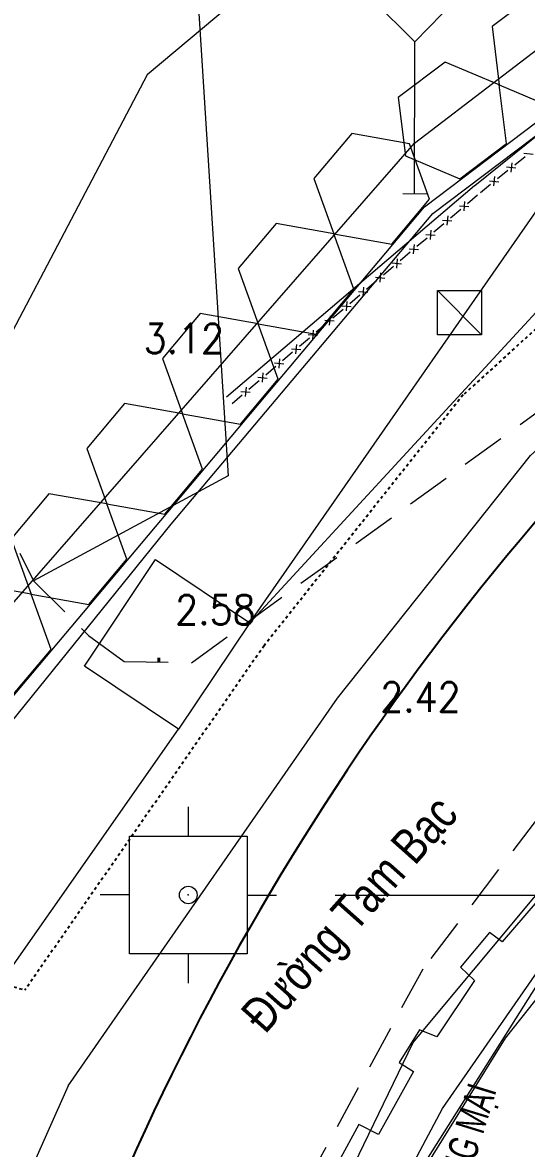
# Model space of a CAD drawing. Header units: millimetres. Extents: x 583747 to 597033, y 2304962 to 2309584.
# Drawn here: x 595567.57 to 595584.71, y 2307270.9 to 2307309.16 of the extents above; entities that cross this region are included whole.
import ezdxf
from ezdxf.enums import TextEntityAlignment as Align
from ezdxf.xclip import XClip

# ---------------------------------------------------------------- set-up
doc = ezdxf.new("R2010")
doc.units = ezdxf.units.MM
doc.header["$XCLIPFRAME"] = 0
for name, pattern in [('DASH', [0.35, 0.25, -0.1]), ('DASHDOT', [1, 0.5, -0.25, 0, -0.25]), ('{Long Duong}', [2.3, 1.5, -0.8])]:
    doc.linetypes.add(name, pattern=pattern)
for name, color, linetype, lineweight in [('00_nen', 8, 'Continuous', 5), ('Code Cao do', 7, 'Continuous', 0), ('Duong RG Thua', 7, 'Continuous', 0), ('KT-DV2', 7, 'Continuous', 15), ('KT-NEN', 7, 'Continuous', 0), ('KT-Net thay', 7, 'Continuous', 20), ('Level 15', 7, 'Continuous', 0), ('Long Duong_ Phan Cach chat lieu rair mat', 7, 'Continuous', 0), ('Nen dc cb Hong bang', 253, 'Continuous', 60)]:
    doc.layers.add(name, color=color, linetype=linetype, lineweight=lineweight)
doc.layers.add('A-PLOT LINE', color=6, linetype='DASHDOT')
doc.layers.add('AFP-KERB-LINE', color=2, linetype='Continuous')
doc.styles.add('font unicode ccu', font='arial.ttf')
doc.styles.add('ghicu', font='', dxfattribs={"width": 0.8, "height": 1})
doc.styles.add('Style-STANDARD', font='STANDARD.shx')
doc.styles.get('ghicu').set_extended_font_data('.VnArial')

# ---------------------------------------------------------------- blocks, each defined once
blk = doc.blocks.new('nen dc cb Hong bang')
at = {"layer": '00_nen', "color": 0, "linetype": 'ByBlock', "lineweight": -2}
for p, q in [((-176.4302106471732, 85.1270859548822, -62.11999999999999), (-175.6784565503476, 85.4007020695135, -62.11999999999999)), ((-170.4141819054494, 61.94357154285535), (-160.9389883351978, 65.39225996658206)), ((-177.6760705377674, 61.42881578207016), (-173.9173000545707, 62.79689635522664)), ((-175.7966852962272, 62.11285606818274), (-176.1387054395163, 63.05254868930206)), ((-173.9173000545707, 62.79689635522664), (-172.5492194814142, 59.03812587168068)), ((-176.3079899644945, 57.67004529805854), (-177.6760705377674, 61.42881578207016)), ((-173.233259767876, 60.917511112988), (-172.2935671472223, 61.25953125674278)), ((-176.9920302511891, 59.54943054029718), (-177.9317228718428, 59.2074103965424)), ((-172.5492194814142, 59.03812587168068), (-176.3079899644945, 57.67004529805854)), ((-174.4286047229543, 58.35408558510244), (-174.0865845795488, 57.41439296444878))]:
    blk.add_line(p, q, dxfattribs=at)
at = {"layer": '00_nen', "color": 0, "linetype": 'ByBlock', "lineweight": -2, "flags": 128}
for points, elevation in [([(-154.0644555218751, 165.1836338774301), (-163.3341345998924, 143.6575251654722), (-165.6952716958476, 138.8721099244431), (-171.477537026396, 119.4739429298788), (-172.851427878486, 114.9569359631278), (-178.2961510084569, 99.24564010091126), (-185.9791920061689, 85.9393820790574), (-188.1566036455333, 69.92353720963001), (-194.4931672775419, 44.39749348349869), (-197.3701182705117, 28.81405801326036), (-192.9870327125536, 11.12778268288821), (-197.0112660428276, -2.088413653429598), (-200.5244879471138, -10.27043441357091), (-207.7001540948404, -24.29790709167719)], -63.11999998999999), ([(-181.8327766535804, 8.115976362954825), (-183.4033729947405, 9.25202663289383), (-192.4282135113608, 34.04757216759026), (-185.2105691508623, 64.6862960094586), (-176.6405830798903, 86.87460122443736), (-155.4452346208273, 120.0906896693632), (-113.3329247167567, 173.7915893024765), (-99.3787407593336, 185.5898890919052)], -62.11999999999999), ([(-180.7527680995408, 9.277387721464038), (-189.3293513091048, 33.71265013981611), (-187.9338903616881, 47.99219434848055), (-186.9493136469973, 52.52077684970573), (-183.244812106248, 63.93427191441879), (-175.585096767405, 84.95959047554061), (-159.7104544893373, 109.5483625396155), (-147.1563750558998, 125.8544904245064), (-126.8705366258509, 153.4860422657803), (-113.1089865949471, 170.6381694148295), (-106.2892693489557, 178.5370083600283)], -62.11999999999999), ([(-186.7190665819217, 52.23333157971501), (-179.9844592452282, 71.86739266756922), (-175.2386451119091, 84.84264339134097), (-159.3315667876741, 109.4201279524714), (-155.3090427754214, 106.5924719916657)], -62.11999999999999), ([(-176.3171414581593, 69.64188607316464), (-171.8473471516045, 86.53958802716807), (-159.3315667876741, 109.4201279524714)], -62.11999999999999), ([(-85.47528326383326, -18.05301842885092), (-100.6249566028127, -20.91285775462165), (-112.4343046547147, -20.59565654397011), (-120.7065256440546, -18.67622487898916), (-132.8150701370323, -13.47186852991581), (-143.4504801309668, -6.862869392614812), (-153.3913082516519, 4.829844211693853), (-160.3798289380502, 17.04818207910284), (-165.5111843023915, 28.93586780969054), (-167.7165728228865, 43.23928486416116), (-166.2054179287516, 58.14282070845366), (-160.7914822662715, 73.21163094649091), (-149.9842074502958, 91.06207541702315), (-135.2697674178053, 109.2889237608761)], -62.11999999999999), ([(-176.3171414581593, 69.64188607316464), (-169.4238456633175, 86.17138271126896), (-155.3090427754214, 106.5924719916657)], -62.11999999999999), ([(-176.7272050620522, 52.74034863384441), (-172.6333399524447, 68.25412836205214), (-169.2987412067596, 78.25793144898489), (-167.2403780815657, 82.16346563119441), (-163.7749492703006, 87.72618512343615), (-157.1075792039046, 97.12540213344619)], -62.11999999999999), ([(-165.4335655445466, 42.69839705806226), (-165.2459892041516, 44.57470729807392), (-164.8394522299059, 52.57417826214805), (-162.9381026019109, 61.34651475679129), (-159.6288484007819, 69.80016376962885), (-153.9474266818725, 78.68621915159747), (-146.1678651447874, 87.2547303577885), (-138.9844497066224, 92.55207192199305), (-132.191907285247, 97.15675171557814), (-124.127035757876, 84.32235847553238)], -62.11999999999999), ([(-181.2404969534837, 50.92205539438874), (-177.3530846821377, 65.41251004114747)], -62.11999999999999), ([(-176.7272050620522, 52.74034863384441), (-177.0951481636148, 47.42707507824525), (-177.0067436667159, 39.0969427479431), (-176.1096750461729, 30.71741066733375), (-174.9985086276429, 22.06249679159373), (-173.3391070818761, 15.16720879869536)], -62.11999999999999)]:
    blk.add_lwpolyline(points, dxfattribs=dict(at, elevation=elevation))
at = {"layer": '00_nen', "color": 0, "linetype": 'ByBlock', "lineweight": -2, "elevation": -62.11999999999999}
for points in [[(-175.5271331946133, 91.50229054735973), (-174.614381377236, 89.7227164064534), (-172.6168490556302, 89.62339559849352), (-171.5320685507031, 91.30364892818034), (-172.4448203678476, 93.08322306955233), (-174.4423526899191, 93.18254387937486)], [(-177.696694203536, 88.14178388519213), (-176.7839423866244, 86.36220974475145), (-174.7864100646693, 86.26288893679157), (-173.7016295597423, 87.94314226694405), (-174.6143813768867, 89.72271640691906), (-176.6119136991911, 89.82203721674159)], [(-179.4503966481425, 84.57455526897684), (-178.1652799062431, 83.04208179097623), (-176.1955605725525, 83.38878879696131), (-175.5109579813434, 85.26796928141266), (-176.7960747232428, 86.80044275894761), (-178.7657940564677, 86.45373575296253)], [(-180.8196018311428, 80.81619430053979), (-179.5344850898255, 79.2837208234705), (-177.564765755902, 79.63042782852426), (-176.8801631645765, 81.50960831250995), (-178.1652799063595, 83.04208179097623), (-180.1349992397008, 82.69537478452548)], [(-174.1966979206773, 82.43388574523851), (-172.7871589894639, 82.94691595993936), (-172.2741287748795, 81.5373770291917), (-173.6836677060928, 81.02434681495652)], [(-182.1888070148416, 77.0578333325684), (-180.9036902729422, 75.52535985503346), (-178.9339709396008, 75.87206686101854), (-178.2493683482753, 77.75124734546989), (-179.5344850899419, 79.2837208234705), (-181.504204422934, 78.93701381562278)], [(-183.5580121980747, 73.29947236459702), (-182.2728954565246, 71.76699888752773), (-180.3031761231832, 72.11370589304715), (-179.6185735315084, 73.99288637703285), (-180.9036902732914, 75.52535985549912), (-182.8734096068656, 75.17865284904838)], [(-184.9272173816571, 69.54111139662564), (-183.6421006395249, 68.00863791815937), (-181.6723813060671, 68.35534492414445), (-180.987778714858, 70.23452540952712), (-182.272895456641, 71.76699888706207), (-184.2426147896331, 71.42029187968001)], [(-186.2964225650067, 65.78275042865425), (-185.0113058231073, 64.25027695065364), (-183.0415864897659, 64.59698395757005), (-182.3569838980911, 66.47616444062442), (-183.6421006399905, 68.00863791909069), (-185.6118199735647, 67.66193091357127)]]:
    blk.add_lwpolyline(points, close=True, dxfattribs=at)
for points in [[(-176.0543335987022, 85.26389401219785), (-177.8191575378878, 90.11270793480799), (-179.6648239182541, 90.97335630329326), (-178.7904947450152, 92.78143497882411), (-176.9960968754021, 91.94469351042062), (-177.8191575378878, 90.11270793480799)], [(-174.1966979206773, 82.43388574523851), (-172.2741287748795, 81.5373770291917)]]:
    blk.add_lwpolyline(points, dxfattribs=at)
at = {"layer": '00_nen', "color": 0, "linetype": 'ByBlock', "lineweight": -2, "elevation": -62.11999999999999, "flags": 128}
blk.add_lwpolyline([(-176.3171414581593, 69.64188607316464), (-177.3530846821377, 65.41251004114747), (-181.0999502645573, 66.33026716904715), (-180.0640070410445, 70.55964320339262)], close=True, dxfattribs=at)
at = {"layer": '00_nen', "color": 0, "linetype": 'ByBlock', "lineweight": -2}
for centre in [(-175.1126450094162, 60.23347082640976, -62.11999999999999), (-175.1126450094162, 60.23347082640976, -62.11999999999999), (-175.1126450094162, 60.23347082640976)]:
    blk.add_circle(centre, 0.3, dxfattribs=at)
blk.add_point((-175.1167286698474, 60.23302784655243, -59.74399999999999), dxfattribs=at)
at = {"layer": '00_nen', "color": 0, "linetype": 'ByBlock', "lineweight": -2, "style": 'ghicu', "width": 0.8}
blk.add_text('.', height=1, rotation=19.99999999720178, dxfattribs=at).set_placement((-178.934663192369, 67.78818248352036, -62.11999999999999), align=Align.MIDDLE)
blk.add_text('§\xadêng Tam B¹c', height=1.2, rotation=68.43010205843584, dxfattribs=at).set_placement((-171.0307392415125, 56.65833494253457, -62.11999999999999))
blk = doc.blocks.new('wwww1')
at = {"layer": 'Duong RG Thua', "color": 250, "lineweight": 0}
for p, q in [((595571.1744981686, 2307344.145684834), (595574.4004896892, 2307293.80032116)), ((595582.7842629637, 2307303.669046774), (595601.1495234704, 2307318.457503474)), ((595574.335873622, 2307296.491829096), (595582.778182038, 2307303.664016902)), ((595574.4004896892, 2307293.80032116), (595567.7734741179, 2307290.232307472))]:
    blk.add_line(p, q, dxfattribs=at)
at = {"layer": 'Duong RG Thua', "color": 250, "linetype": 'Continuous', "lineweight": 0}
for p, q in [((595584.4512594996, 2307304.771334711), (595584.7677369859, 2307304.736688487)), ((595584.0426660794, 2307304.441864497), (595584.0080199747, 2307304.125387106)), ((595584.1407277199, 2307304.376155935), (595584.4912208711, 2307304.658387314)), ((595583.5565724679, 2307303.905770304), (595583.9070656192, 2307304.188001683)), ((595583.8671042474, 2307304.30094908), (595584.183581734, 2307304.266302857)), ((595582.972417216, 2307303.435384673), (595583.3229103672, 2307303.717616052)), ((595583.2829489957, 2307303.83056345), (595583.599426482, 2307303.795917226)), ((595583.4585108274, 2307303.971478866), (595583.4238647228, 2307303.655001476)), ((595582.5322367775, 2307303.061428093), (595582.8751851193, 2307303.35278086)), ((595581.9606562075, 2307302.575840149), (595582.3036045495, 2307302.867192916)), ((595582.2606861439, 2307302.979050125), (595582.5779654348, 2307302.952740209)), ((595582.4324807297, 2307303.124534598), (595582.4061709304, 2307302.807255406)), ((595581.6891055739, 2307302.493462181), (595582.006384865, 2307302.467152265)), ((595581.8609001599, 2307302.638946653), (595581.8345903605, 2307302.321667461)), ((595581.2893195901, 2307302.153358709), (595581.2630097907, 2307301.836079516)), ((595581.3890756378, 2307302.090252204), (595581.7320239797, 2307302.381604971)), ((595580.8174950678, 2307301.604664259), (595581.1604434098, 2307301.896017026)), ((595581.1175250042, 2307302.007874236), (595581.4348042952, 2307301.98156432)), ((595580.2459144981, 2307301.119076314), (595580.58886284, 2307301.410429081)), ((595580.5459444344, 2307301.522286292), (595580.8632237253, 2307301.495976376)), ((595580.7177390204, 2307301.667770765), (595580.6914292208, 2307301.350491572)), ((595579.9743638646, 2307301.036698348), (595580.2916431555, 2307301.010388432)), ((595580.1461584504, 2307301.18218282), (595580.119848651, 2307300.864903628)), ((595579.5745778804, 2307300.696594876), (595579.5482680812, 2307300.379315683)), ((595579.6743339283, 2307300.63348837), (595580.0172822702, 2307300.924841136)), ((595579.0029973107, 2307300.211006931), (595578.9766875113, 2307299.893727739)), ((595579.1027533585, 2307300.147900425), (595579.4457017004, 2307300.439253192)), ((595579.4027832947, 2307300.551110403), (595579.7200625857, 2307300.524800488)), ((595578.5311727887, 2307299.66231248), (595578.8741211307, 2307299.953665247)), ((595578.8312027247, 2307300.065522458), (595579.148482016, 2307300.039212543)), ((595577.9595922189, 2307299.176724535), (595578.3025405607, 2307299.468077303)), ((595578.2596221551, 2307299.579934514), (595578.5769014461, 2307299.553624599)), ((595578.431416741, 2307299.725418987), (595578.4051069416, 2307299.408139795)), ((595577.6880415853, 2307299.09434657), (595578.0053208761, 2307299.068036654)), ((595577.8598361711, 2307299.239831043), (595577.8335263717, 2307298.92255185)), ((595577.2882556013, 2307298.754243098), (595577.2619458019, 2307298.436963906)), ((595577.388011649, 2307298.691136591), (595577.730959991, 2307298.982489358)), ((595576.7166750315, 2307298.268655153), (595576.6903652321, 2307297.951375961)), ((595576.8164310792, 2307298.205548647), (595577.1593794212, 2307298.496901413)), ((595577.1164610154, 2307298.608758626), (595577.4337403064, 2307298.58244871)), ((595576.2448505096, 2307297.719960702), (595576.5877988513, 2307298.011313469)), ((595576.5448804456, 2307298.123170681), (595576.8621597366, 2307298.096860765)), ((595575.6732699396, 2307297.234372757), (595576.0162182815, 2307297.525725524)), ((595575.9732998757, 2307297.637582736), (595576.2905791668, 2307297.611272821)), ((595576.1450944617, 2307297.783067209), (595576.1187846622, 2307297.465788017)), ((595575.401719306, 2307297.151994792), (595575.718998597, 2307297.125684876)), ((595575.5735138919, 2307297.297479265), (595575.5472040925, 2307296.980200073)), ((595575.001933322, 2307296.811891321), (595574.9756235228, 2307296.494612128)), ((595575.1016893698, 2307296.748784812), (595575.4446377117, 2307297.040137579)), ((595574.5301088, 2307296.263196867), (595574.8730571418, 2307296.554549634)), ((595574.8301387362, 2307296.666406848), (595575.1474180272, 2307296.640096932)), ((595585.2556856786, 2307279.752571663), (595583.7100740348, 2307277.959455638)), ((595583.2784823403, 2307278.27797645), (595582.2981845633, 2307277.099874746)), ((595583.7100740348, 2307277.959455638), (595583.2784823403, 2307278.27797645)), ((595582.2981845633, 2307277.099874746), (595582.7683086193, 2307276.650187656)), ((595582.7683086193, 2307276.650187656), (595581.4937680891, 2307274.738740483)), ((595580.9014756327, 2307274.977383539), (595580.2093296155, 2307273.857822506)), ((595581.4937680891, 2307274.738740483), (595580.9014756327, 2307274.977383539)), ((595580.2093296153, 2307273.857822506), (595580.7019158647, 2307273.560625716)), ((595580.7019158647, 2307273.560625716), (595579.5133624579, 2307271.41900914)), ((595578.840572425, 2307271.753033441), (595578.1461864297, 2307270.492530203)), ((595579.5133624579, 2307271.41900914), (595578.840572425, 2307271.753033441))]:
    blk.add_line(p, q, dxfattribs=at)
at = {"layer": 'Duong RG Thua', "color": 250, "linetype": 'Continuous', "lineweight": 0, "flags": 128}
for points in [[(595574.6367634853, 2307253.739498251), (595576.2780055904, 2307259.449694888), (595580.3095002726, 2307269.030572761), (595583.8287534361, 2307274.685302349), (595589.3849677644, 2307281.693797555), (595595.6710482163, 2307287.248251864), (595601.1607227497, 2307291.456598226), (595609.6846248764, 2307295.700439101), (595617.855104049, 2307297.747196312)], [(595577.4074627922, 2307265.535629745), (595577.9642535727, 2307265.312058667), (595581.6870802684, 2307272.301944693), (595585.0105433782, 2307277.083690971), (595587.8125728294, 2307280.546869881)]]:
    blk.add_lwpolyline(points, dxfattribs=at)
at = {"layer": 'Long Duong_ Phan Cach chat lieu rair mat', "color": 250, "linetype": '{Long Duong}', "lineweight": 0}
for p, q in [((595573.1449137296, 2307287.450998586), (595590.4114287439, 2307299.954816777)), ((595566.3090425103, 2307293.248171186), (595567.7734741179, 2307290.232307472)), ((595567.7734741179, 2307290.232307473), (595569.6503872519, 2307288.373073008)), ((595569.650387252, 2307288.373073008), (595570.8564860021, 2307287.495535269)), ((595570.8564860022, 2307287.495535269), (595573.1449137296, 2307287.450998586)), ((595584.9815493146, 2307282.250383483), (595581.0131627572, 2307277.038870575)), ((595581.0131627573, 2307277.038870575), (595577.4768557653, 2307270.542433008))]:
    blk.add_line(p, q, dxfattribs=at)
at = {"layer": 'Code Cao do', "color": 250, "linetype": 'Continuous', "lineweight": 0, "style": 'Style-STANDARD'}
for s, p in [('3.12', (595571.5188277431, 2307298.470566659)), ('2.58', (595572.5934356535, 2307289.250360057)), ('2.42', (595579.5681504265, 2307286.283957701))]:
    blk.add_text(s, height=1, rotation=359.9972999999998, dxfattribs=at).set_placement(p, align=Align.MIDDLE_LEFT)
blk = doc.blocks.new('NEN')
at = {"layer": 'Level 15', "color": 240, "linetype": 'DASH', "lineweight": 13, "ltscale": 10, "true_color": 0xed1f24, "const_width": 0.5, "flags": 128}
blk.add_lwpolyline([(595682.6342318146, 2307317.628542743), (595677.1080846218, 2307338.735591847), (595668.7019997244, 2307341.648000274), (595657.1986820591, 2307332.945061638), (595633.7332383548, 2307315.074860618), (595610.1012001, 2307298.024044828, 0.6850113018035724), (595643.3114555511, 2307173.379490599), (595664.0983812264, 2307171.16112911), (595705.7479175264, 2307172.44091587), (595712.0652831583, 2307180.508475818), (595682.6342318146, 2307317.628542743)], format="xyb", close=True, dxfattribs=at)
blk = doc.blocks.new('PLOT')
at = {"layer": 'A-PLOT LINE', "color": 251}
for p, q in [((3454001.151407772, 1243754.023381654), (3451792.630166915, 1239553.289718132)), ((3454001.151407772, 1243754.023381654), (3451792.630166915, 1239553.289718132)), ((3454001.151407768, 1243754.023381654), (3451792.630166912, 1239553.289718132)), ((3454001.151407768, 1243754.023381654), (3451792.630166912, 1239553.289718132)), ((3451792.630166915, 1239553.289718132), (3448344.576664091, 1229230.137386963)), ((3451792.630166915, 1239553.289718132), (3448344.576664091, 1229230.137386963)), ((3451792.630166912, 1239553.289718132), (3448344.576664087, 1229230.137386963)), ((3451792.630166912, 1239553.289718132), (3448344.576664087, 1229230.137386963)), ((3448344.576664091, 1229230.137386963), (3444706.16526942, 1215451.241062164)), ((3448344.576664091, 1229230.137386963), (3444706.16526942, 1215451.241062164)), ((3448344.576662987, 1229230.137387682), (3444706.16526832, 1215451.241062883)), ((3448344.576664087, 1229230.137386963), (3444706.16526942, 1215451.241062164)), ((3439513.246404874, 1215155.961916804), (3444706.16526942, 1215451.241062164))]:
    blk.add_line(p, q, dxfattribs=at)
blk = doc.blocks.new('DV')
at = {"layer": 'AFP-KERB-LINE', "elevation": -0.003242928290997959}
blk.add_lwpolyline([(499706.3316445351, 139092.0098872185, 0.6379824367138764), (509058.4985730648, 137545.9729013443, -50.01534323593949)], format="xyb", dxfattribs=at)
at = {"layer": 'AFP-KERB-LINE'}
blk.add_arc((591010.507343173, 101171.1460204124, -0.0064858565576555), 89661.91929517206, 127.379756697197, 156.0657034419634, dxfattribs=at)
ref = blk.add_blockref('PLOT', (-3147122.540057182, 179596.1890163422, -4.400686211017372e-09), dxfattribs=dict(rotation=340.0000000045929))
XClip(ref).set_block_clipping_path([(3437700.5976729654, 868981.9081885163), (3912891.837519983, 1041937.3750337446), (3715693.8178756535, 1583734.481302836), (3240502.578028636, 1410779.0144576086)])

msp = doc.modelspace()

# ---------------------------------------------------------------- block references
at = {"layer": 'KT-NEN', "color": 7, "lineweight": 0}
msp.add_blockref('wwww1', (0.167280342313461, -0.04470699140802026, -0.002306602981161601), dxfattribs=at)

# ---------------------------------------------------------------- next in the draw order: block references
at = {"layer": 'KT-DV2', "xscale": 0.001, "yscale": 0.001, "zscale": 0.001}
msp.add_blockref('DV', (595062.0998697897, 2307132.69202312), dxfattribs=at)
at = {"layer": 'KT-Net thay'}
msp.add_blockref('NEN', (-5.820766091346741e-10, 9.313225746154785e-10), dxfattribs=at)
at = {"layer": 'Nen dc cb Hong bang', "color": 250, "lineweight": 5, "transparency": 33554559}
ref = msp.add_blockref('nen dc cb Hong bang', (595717.0552204513, 2307162.891767368, 62.11769339701883), dxfattribs=dict(at, rotation=339.9497468043105))
XClip(ref).set_block_clipping_path([(-171.58366836735513, -106.17314537893981), (63.31963311461732, -20.44193760957569), (-26.86903776670806, 226.67480199504644), (-261.7723392486805, 140.94359422568232)])

# ---------------------------------------------------------------- next in the draw order: texts
at = {"style": 'font unicode ccu', "width": 0.65}
msp.add_text('LỐI VÀO KHU VỰC THƯƠNG MẠI', height=0.9999999999999999, rotation=72.89627338895878, dxfattribs=at).set_placement((595579.484364926, 2307259.187045376))

doc.saveas('drawing.dxf')
